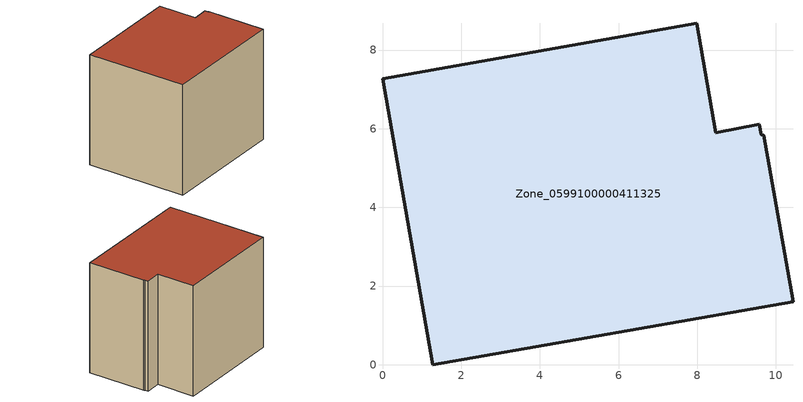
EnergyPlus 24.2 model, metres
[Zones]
Zone_0599100000411325
 floor ground (C_G): 9.69,5.84 10.44,1.6 1.27,0 0,7.27 7.99,8.68 8.47,5.9 9.58,6.11 9.63,5.84 z0
 wall outside (C_F): 1.27,0 10.44,1.6 9.69,5.84 9.63,5.84 9.58,6.11 8.47,5.9 7.99,8.68 0,7.27 1.27,0 z0:8.18
 roof outside (C_R): 10.44,1.6 9.69,5.84 9.63,5.84 9.58,6.11 8.47,5.9 7.99,8.68 0,7.27 1.27,0 z8.18
[BUILDING]
Pand.0599100000411325: North Axis=0; Terrain=City; Loads Convergence Tolerance Value=0.04; Temperature Convergence Tolerance Value=0.4; Solar Distribution=FullExterior; Maximum Number of Warmup Days=25; Minimum Number of Warmup Days=1
[Site:Location]
Rotterdam.The.Hague.AP_ZH_NLD Design_Conditions: Latitude=51.96; Longitude=4.45; Time Zone=1; Elevation=-4.5
[SITE:GROUNDTEMPERATURE:BUILDINGSURFACE]
18, 18, 18, 18, 18, 18, 18, 18, 18, 18, 18, 18
[MATERIAL] Thermal Absorptance=0.9; Solar Absorptance=0.7; Visible Absorptance=0.7
Name | Roughness | Thickness | Conductivity | Density | Specific Heat
G.TI.1992-2005 | MediumSmooth | 0.15 | 0.06 | 540 | 1210
F.TI.1992-2005 | Rough | 0.3 | 0.12 | 1920 | 840
R.TI.1992-2005 | MediumRough | 0.2 | 0.08 | 1500 | 1000
[CONSTRUCTION]
C_G: G.TI.1992-2005
C_F: F.TI.1992-2005
C_R: R.TI.1992-2005
[ZONE]
Zone_0599100000411325: Type=1; Multiplier=1; Ceiling Height=Autocalculate; Volume=Autocalculate; Floor Area=autocalculate; Part of Total Floor Area=Yes
[ZONEINFILTRATION:DESIGNFLOWRATE]
Infil_Zone_0599100000411325: Zone or ZoneList or Space or SpaceList=Zone_0599100000411325; Schedule=AlwaysOn; Design Flow Rate Calculation Method=Flow/Area; Flow Rate per Floor Area=0.0015; Constant Term Coefficient=1; Temperature Term Coefficient=0; Velocity Term Coefficient=0; Velocity Squared Term Coefficient=0
[HVACTEMPLATE:ZONE:IDEALLOADSAIRSYSTEM]
Zone_0599100000411325: Maximum Heating Supply Air Temperature=50; Minimum Cooling Supply Air Temperature=13; Maximum Heating Supply Air Humidity Ratio=0.0156; Minimum Cooling Supply Air Humidity Ratio=0.0077; Heating Limit=NoLimit; Cooling Limit=NoLimit; Dehumidification Control Type=ConstantSensibleHeatRatio; Cooling Sensible Heat Ratio=0.7; Dehumidification Setpoint=60; Humidification Control Type=None; Humidification Setpoint=30; Outdoor Air Method=None; Outdoor Air Flow Rate per Person=0.00944; Outdoor Air Flow Rate per Zone Floor Area=0; Outdoor Air Flow Rate per Zone=0; Demand Controlled Ventilation Type=None; Outdoor Air Economizer Type=NoEconomizer; Heat Recovery Type=None; Sensible Heat Recovery Effectiveness=0.7; Latent Heat Recovery Effectiveness=0.65
[ZONECONTROL:THERMOSTAT]
ThermostatControl_Zone_0599100000411325: Zone or ZoneList=Zone_0599100000411325; Control Type Schedule=DualSetpointControlType; Control 1=Thermostat_Zone_0599100000411325; Temperature Difference Between Cutout And Setpoint=0
[THERMOSTATSETPOINT:DUALSETPOINT]
Thermostat_Zone_0599100000411325: Heating Setpoint Temperature Schedule=HeatingSetpoint_Zone_0599100000411325; Cooling Setpoint Temperature Schedule=CoolingSetpoint_Zone_0599100000411325
[SCHEDULE:COMPACT]
HeatingSetpoint_Zone_0599100000411325: Through: 12/31, For: AllDays, Until: 24:00, 21
CoolingSetpoint_Zone_0599100000411325: Through: 12/31, For: AllDays, Until: 24:00, 24
DualSetpointControlType: Through: 12/31, For: AllDays, Until: 24:00, 4
AlwaysOn: Through: 12/31, For: AllDays, Until: 24:00, 1
